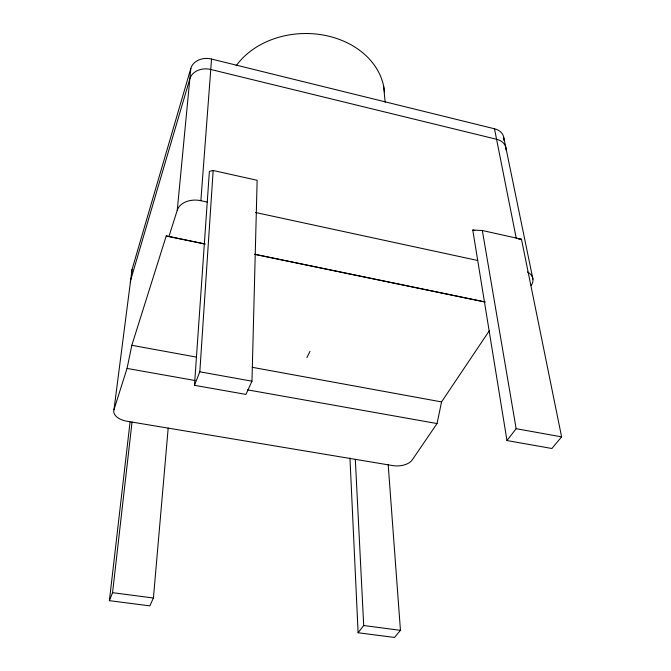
<?xml version="1.0" encoding="UTF-8"?>
<svg xmlns="http://www.w3.org/2000/svg" width="671" height="671" viewBox="0 0 671 671"><rect width="100%" height="100%" fill="white"/><g stroke="black" fill="none" stroke-linecap="round" stroke-linejoin="round"><path stroke-width="1.01" d="M251.969 381.187L257.144 180.298L213.16 170.493L209.386 171.415L194.481 385.313L245.955 394.414L251.969 381.187L199.824 371.801L194.481 385.313M199.824 371.801L213.16 170.493M489.411 330.593L441.56 401.912L437.039 423.552L412.22 459.945A15.089 8.404 -3.7 0 1 392.854 465.607L126.819 421.22A16.121 9.352 4.9 0 1 113.986 409.604L127.054 368.429L131.826 345.297L166.24 235.94L168.907 236.561L177.27 210.199A19.526 13.94 5 0 1 200.864 200.696L211.55 59.048L494.485 128.782A16.255 12.061 -12.7 0 1 503.812 140.264M130.048 422.126L109.398 600.654L149.843 605.879L153.416 598.02L168.186 428.123M177.27 210.199L190.832 68.375A17.094 13.764 7.4 0 1 211.55 59.048M109.398 600.654L112.552 592.669L132.036 422.093M113.986 409.604L132.019 269.583L190.832 68.375M306.865 357.626L310.019 351.31M388.199 464.827L400.444 630.329L394.506 637.45L358.104 632.753L363.707 625.523L355.32 459.341M506.966 440.553L516.15 428.694L482.332 230.505L472.77 230.044L506.966 440.553L551.906 448.496L561.602 436.863L521.468 239.228L482.332 230.505M518.364 239.035L521.468 239.228M112.552 592.669L153.416 598.02M363.707 625.523L400.444 630.329M127.054 368.429L195.018 380.516M247.549 389.859L437.039 423.552M516.15 428.694L561.602 436.863M131.826 345.297L196.653 357.14M252.221 367.305L441.56 401.912M166.24 235.94L205.217 244.009M254.452 254.208L485.234 301.992M168.907 236.561L204.806 243.992M255.072 254.401L484.839 301.967M200.864 200.696L207.247 202.072M255.525 212.497L477.718 260.491M472.77 230.044L474.791 230.497M503.846 137.865L532.942 279.22M494.485 128.782L516.293 238.482M383.552 85.703L385.162 102.286M349.952 457.983L358.104 632.753M527.515 271.973A18.411 12.003 -10 0 1 531.155 285.552M506.051 149.96A16.414 12.07 -12.4 0 0 496.574 139.274L210.761 69.474A17.278 13.797 7.2 0 0 189.834 78.817L130.66 280.117A14.552 9.654 6.3 0 0 130.442 282.634M131.793 272.099A14.426 9.671 6.4 0 1 132.019 269.583M236.175 65.775A79.547 63.342 -1.1 0 1 322.969 35.001A79.547 63.342 -1.1 0 1 384.483 91.902"/></g></svg>
